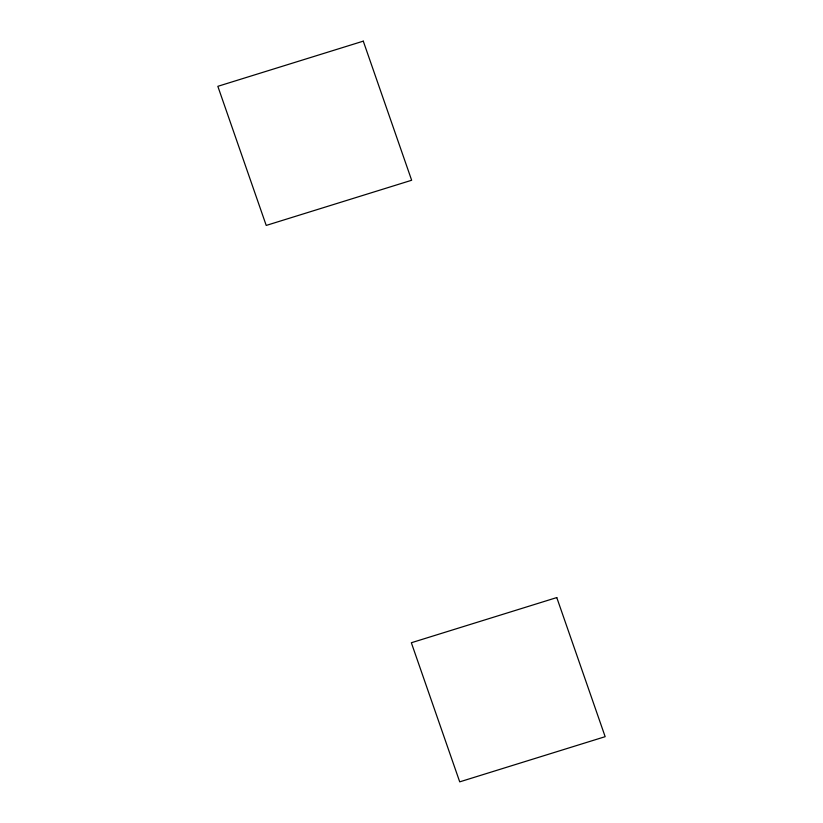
<?xml version="1.0" encoding="UTF-8"?>
<svg xmlns="http://www.w3.org/2000/svg" width="823" height="823" viewBox="0 0 823 823"><rect width="100%" height="100%" fill="white"/><g stroke="black" fill="none" stroke-linecap="round" stroke-linejoin="round"><path stroke-width="1.23" d="M363.282 41.15L217.838 86.322L266.22 225.43L411.654 180.258L363.282 41.15M556.78 597.57L411.346 642.742L459.718 781.85L605.162 736.678L556.78 597.57"/></g></svg>
